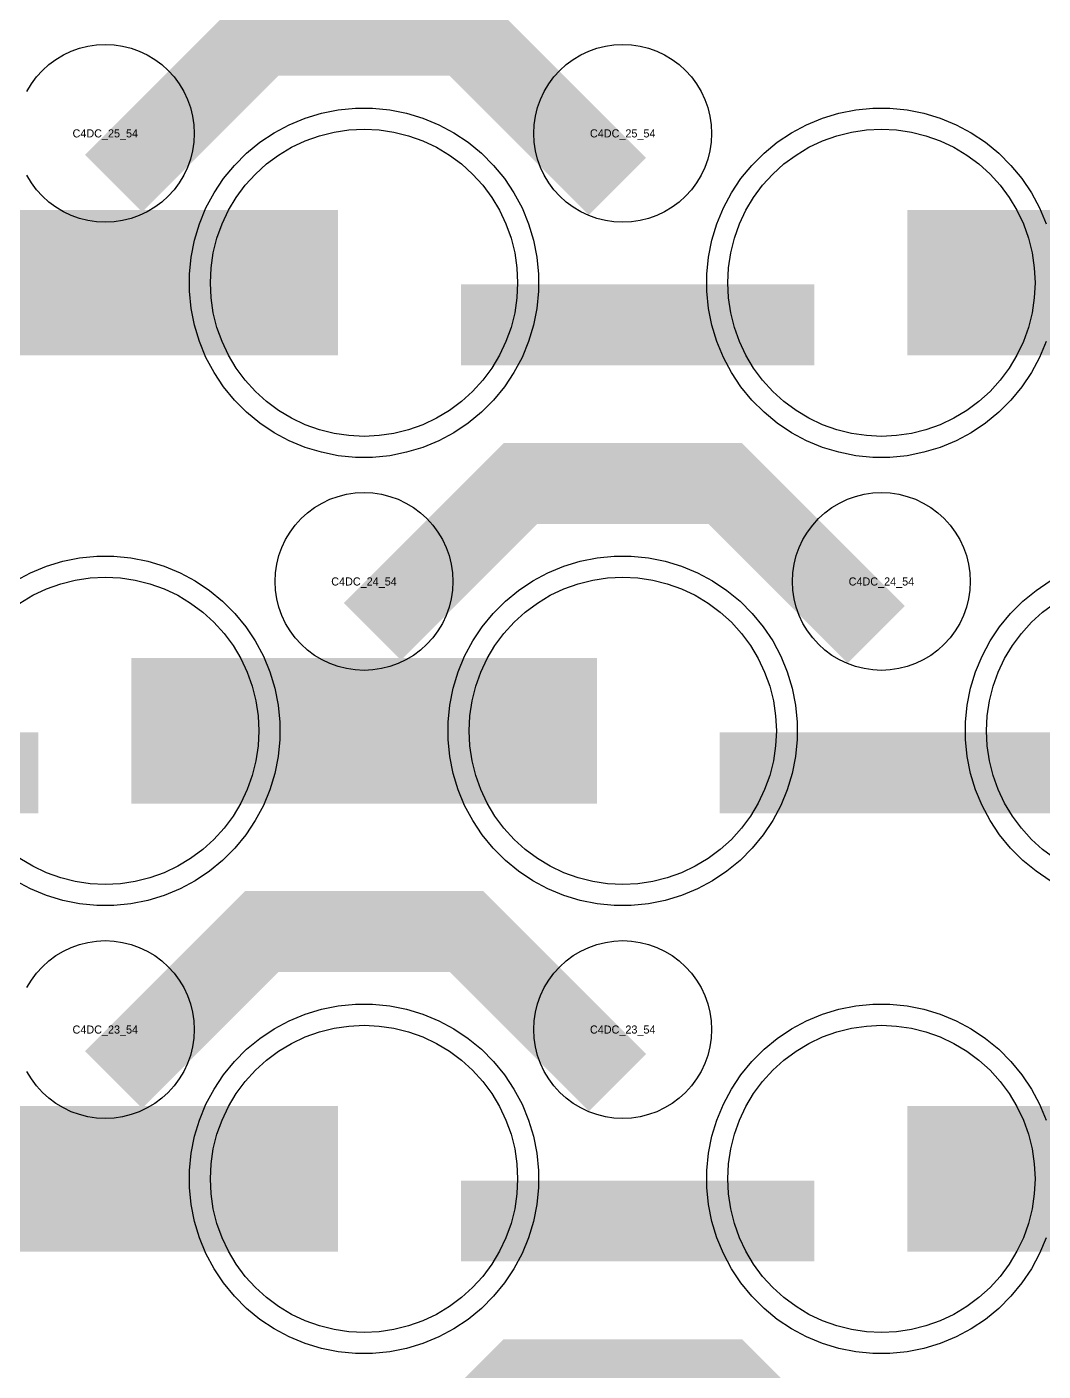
# Model space of a CAD drawing. Extents: x -11880 to 11880, y -14992 to 14992.
# Drawn here: x 5255.8 to 5570, y -11712 to -11296.3 of the extents above; entities that cross this region are included whole.
import ezdxf
from ezdxf.enums import TextEntityAlignment as Align

# ---------------------------------------------------------------- set-up
doc = ezdxf.new("R2010")
doc.units = 0
doc.header["$MEASUREMENT"] = 0
for name, color, linetype in [('GDS_775_DT_237', 138, 'CONTINUOUS'), ('RDL1_FS', 34, 'CONTINUOUS'), ('RDL_BS', 160, 'CONTINUOUS')]:
    doc.layers.add(name, color=color, linetype=linetype)

msp = doc.modelspace()

# ---------------------------------------------------------------- linework, layer by layer
at = {"layer": 'RDL1_FS'}
for points in [[(5360, -11422.969), (5355.343, -11422.74), (5350.732, -11422.056), (5346.209, -11420.924), (5341.819, -11419.352), (5337.605, -11417.36), (5333.605, -11414.962), (5329.86, -11412.184), (5326.406, -11409.054), (5323.276, -11405.6), (5320.498, -11401.855), (5318.1, -11397.855), (5316.108, -11393.641), (5314.536, -11389.251), (5313.404, -11384.728), (5312.72, -11380.117), (5312.491, -11375.46), (5312.72, -11370.803), (5313.404, -11366.192), (5314.536, -11361.669), (5316.108, -11357.279), (5318.1, -11353.065), (5320.498, -11349.065), (5323.276, -11345.32), (5326.406, -11341.866), (5329.86, -11338.736), (5333.605, -11335.958), (5337.605, -11333.56), (5341.819, -11331.568), (5346.209, -11329.996), (5350.732, -11328.864), (5355.343, -11328.18), (5360, -11327.951), (5364.657, -11328.18), (5369.268, -11328.864), (5373.791, -11329.996), (5378.181, -11331.568), (5382.395, -11333.56), (5386.395, -11335.958), (5390.14, -11338.736), (5393.594, -11341.866), (5396.724, -11345.32), (5399.502, -11349.065), (5401.9, -11353.065), (5403.892, -11357.279), (5405.464, -11361.669), (5406.596, -11366.192), (5407.28, -11370.803), (5407.509, -11375.46), (5407.28, -11380.117), (5406.596, -11384.728), (5405.464, -11389.251), (5403.892, -11393.641), (5401.9, -11397.855), (5399.502, -11401.855), (5396.724, -11405.6), (5393.594, -11409.054), (5390.14, -11412.184), (5386.395, -11414.962), (5382.395, -11417.36), (5378.181, -11419.352), (5373.791, -11420.924), (5369.268, -11422.056), (5364.657, -11422.74)], [(5520, -11422.969), (5515.343, -11422.74), (5510.732, -11422.056), (5506.209, -11420.924), (5501.819, -11419.352), (5497.605, -11417.36), (5493.605, -11414.962), (5489.86, -11412.184), (5486.406, -11409.054), (5483.276, -11405.6), (5480.498, -11401.855), (5478.1, -11397.855), (5476.108, -11393.641), (5474.536, -11389.251), (5473.404, -11384.728), (5472.72, -11380.117), (5472.491, -11375.46), (5472.72, -11370.803), (5473.404, -11366.192), (5474.536, -11361.669), (5476.108, -11357.279), (5478.1, -11353.065), (5480.498, -11349.065), (5483.276, -11345.32), (5486.406, -11341.866), (5489.86, -11338.736), (5493.605, -11335.958), (5497.605, -11333.56), (5501.819, -11331.568), (5506.209, -11329.996), (5510.732, -11328.864), (5515.343, -11328.18), (5520, -11327.951), (5524.657, -11328.18), (5529.268, -11328.864), (5533.791, -11329.996), (5538.181, -11331.568), (5542.395, -11333.56), (5546.395, -11335.958), (5550.14, -11338.736), (5553.594, -11341.866), (5556.724, -11345.32), (5559.502, -11349.065), (5561.9, -11353.065), (5563.892, -11357.279), (5565.464, -11361.669), (5566.596, -11366.192), (5567.28, -11370.803), (5567.509, -11375.46), (5567.28, -11380.117), (5566.596, -11384.728), (5565.464, -11389.251), (5563.892, -11393.641), (5561.9, -11397.855), (5559.502, -11401.855), (5556.724, -11405.6), (5553.594, -11409.054), (5550.14, -11412.184), (5546.395, -11414.962), (5542.395, -11417.36), (5538.181, -11419.352), (5533.791, -11420.924), (5529.268, -11422.056), (5524.657, -11422.74)]]:
    msp.add_lwpolyline(points, close=True, dxfattribs=at)
for points in [[(5208.002, -11375.46, 45, 45, 0), (5280.002, -11375.46, 45, 45, 0)], [(5280.002, -11375.46, 45, 45, 0), (5352.002, -11375.46, 45, 45, 0)], [(5528.002, -11375.46, 45, 45, 0), (5600.002, -11375.46, 45, 45, 0)]]:
    msp.add_lwpolyline(points, format="xyseb", dxfattribs=at)
at = {"layer": 'RDL1_FS', "color": 241, "true_color": 0xf7abae}
for points in [[(5253.605, -11474.523), (5257.605, -11472.125), (5261.819, -11470.133), (5266.209, -11468.561), (5270.732, -11467.429), (5275.343, -11466.745), (5280, -11466.516), (5284.657, -11466.745), (5289.268, -11467.429), (5293.791, -11468.561), (5298.181, -11470.133), (5302.395, -11472.125), (5306.395, -11474.523), (5310.14, -11477.301), (5313.594, -11480.431), (5316.724, -11483.885), (5319.502, -11487.63), (5321.9, -11491.63), (5323.892, -11495.844), (5325.464, -11500.234), (5326.596, -11504.757), (5327.28, -11509.368), (5327.509, -11514.025), (5327.28, -11518.682), (5326.596, -11523.293), (5325.464, -11527.816), (5323.892, -11532.206), (5321.9, -11536.42), (5319.502, -11540.42), (5316.724, -11544.165), (5313.594, -11547.619), (5310.14, -11550.749), (5306.395, -11553.527), (5302.395, -11555.925), (5298.181, -11557.917), (5293.791, -11559.489), (5289.268, -11560.621), (5284.657, -11561.305), (5280, -11561.534), (5275.343, -11561.305), (5270.732, -11560.621), (5266.209, -11559.489), (5261.819, -11557.917), (5257.605, -11555.925), (5253.605, -11553.527)], [(5573.605, -11553.527), (5569.86, -11550.749), (5566.406, -11547.619), (5563.276, -11544.165), (5560.498, -11540.42), (5558.1, -11536.42), (5556.108, -11532.206), (5554.536, -11527.816), (5553.404, -11523.293), (5552.72, -11518.682), (5552.491, -11514.025), (5552.72, -11509.368), (5553.404, -11504.757), (5554.536, -11500.234), (5556.108, -11495.844), (5558.1, -11491.63), (5560.498, -11487.63), (5563.276, -11483.885), (5566.406, -11480.431), (5569.86, -11477.301), (5573.605, -11474.523)]]:
    msp.add_lwpolyline(points, dxfattribs=at)
for points in [[(5440, -11561.534), (5435.343, -11561.305), (5430.732, -11560.621), (5426.209, -11559.489), (5421.819, -11557.917), (5417.605, -11555.925), (5413.605, -11553.527), (5409.86, -11550.749), (5406.406, -11547.619), (5403.276, -11544.165), (5400.498, -11540.42), (5398.1, -11536.42), (5396.108, -11532.206), (5394.536, -11527.816), (5393.404, -11523.293), (5392.72, -11518.682), (5392.491, -11514.025), (5392.72, -11509.368), (5393.404, -11504.757), (5394.536, -11500.234), (5396.108, -11495.844), (5398.1, -11491.63), (5400.498, -11487.63), (5403.276, -11483.885), (5406.406, -11480.431), (5409.86, -11477.301), (5413.605, -11474.523), (5417.605, -11472.125), (5421.819, -11470.133), (5426.209, -11468.561), (5430.732, -11467.429), (5435.343, -11466.745), (5440, -11466.516), (5444.657, -11466.745), (5449.268, -11467.429), (5453.791, -11468.561), (5458.181, -11470.133), (5462.395, -11472.125), (5466.395, -11474.523), (5470.14, -11477.301), (5473.594, -11480.431), (5476.724, -11483.885), (5479.502, -11487.63), (5481.9, -11491.63), (5483.892, -11495.844), (5485.464, -11500.234), (5486.596, -11504.757), (5487.28, -11509.368), (5487.509, -11514.025), (5487.28, -11518.682), (5486.596, -11523.293), (5485.464, -11527.816), (5483.892, -11532.206), (5481.9, -11536.42), (5479.502, -11540.42), (5476.724, -11544.165), (5473.594, -11547.619), (5470.14, -11550.749), (5466.395, -11553.527), (5462.395, -11555.925), (5458.181, -11557.917), (5453.791, -11559.489), (5449.268, -11560.621), (5444.657, -11561.305)], [(5360, -11700.099), (5355.343, -11699.87), (5350.732, -11699.186), (5346.209, -11698.054), (5341.819, -11696.482), (5337.605, -11694.49), (5333.605, -11692.092), (5329.86, -11689.314), (5326.406, -11686.184), (5323.276, -11682.73), (5320.498, -11678.985), (5318.1, -11674.985), (5316.108, -11670.771), (5314.536, -11666.381), (5313.404, -11661.858), (5312.72, -11657.247), (5312.491, -11652.59), (5312.72, -11647.933), (5313.404, -11643.322), (5314.536, -11638.799), (5316.108, -11634.409), (5318.1, -11630.195), (5320.498, -11626.195), (5323.276, -11622.45), (5326.406, -11618.996), (5329.86, -11615.866), (5333.605, -11613.088), (5337.605, -11610.69), (5341.819, -11608.698), (5346.209, -11607.126), (5350.732, -11605.994), (5355.343, -11605.31), (5360, -11605.081), (5364.657, -11605.31), (5369.268, -11605.994), (5373.791, -11607.126), (5378.181, -11608.698), (5382.395, -11610.69), (5386.395, -11613.088), (5390.14, -11615.866), (5393.594, -11618.996), (5396.724, -11622.45), (5399.502, -11626.195), (5401.9, -11630.195), (5403.892, -11634.409), (5405.464, -11638.799), (5406.596, -11643.322), (5407.28, -11647.933), (5407.509, -11652.59), (5407.28, -11657.247), (5406.596, -11661.858), (5405.464, -11666.381), (5403.892, -11670.771), (5401.9, -11674.985), (5399.502, -11678.985), (5396.724, -11682.73), (5393.594, -11686.184), (5390.14, -11689.314), (5386.395, -11692.092), (5382.395, -11694.49), (5378.181, -11696.482), (5373.791, -11698.054), (5369.268, -11699.186), (5364.657, -11699.87)], [(5520, -11700.099), (5515.343, -11699.87), (5510.732, -11699.186), (5506.209, -11698.054), (5501.819, -11696.482), (5497.605, -11694.49), (5493.605, -11692.092), (5489.86, -11689.314), (5486.406, -11686.184), (5483.276, -11682.73), (5480.498, -11678.985), (5478.1, -11674.985), (5476.108, -11670.771), (5474.536, -11666.381), (5473.404, -11661.858), (5472.72, -11657.247), (5472.491, -11652.59), (5472.72, -11647.933), (5473.404, -11643.322), (5474.536, -11638.799), (5476.108, -11634.409), (5478.1, -11630.195), (5480.498, -11626.195), (5483.276, -11622.45), (5486.406, -11618.996), (5489.86, -11615.866), (5493.605, -11613.088), (5497.605, -11610.69), (5501.819, -11608.698), (5506.209, -11607.126), (5510.732, -11605.994), (5515.343, -11605.31), (5520, -11605.081), (5524.657, -11605.31), (5529.268, -11605.994), (5533.791, -11607.126), (5538.181, -11608.698), (5542.395, -11610.69), (5546.395, -11613.088), (5550.14, -11615.866), (5553.594, -11618.996), (5556.724, -11622.45), (5559.502, -11626.195), (5561.9, -11630.195), (5563.892, -11634.409), (5565.464, -11638.799), (5566.596, -11643.322), (5567.28, -11647.933), (5567.509, -11652.59), (5567.28, -11657.247), (5566.596, -11661.858), (5565.464, -11666.381), (5563.892, -11670.771), (5561.9, -11674.985), (5559.502, -11678.985), (5556.724, -11682.73), (5553.594, -11686.184), (5550.14, -11689.314), (5546.395, -11692.092), (5542.395, -11694.49), (5538.181, -11696.482), (5533.791, -11698.054), (5529.268, -11699.186), (5524.657, -11699.87)]]:
    msp.add_lwpolyline(points, close=True, dxfattribs=at)
for points in [[(5288.002, -11514.025, 45, 45, 0), (5360.002, -11514.025, 45, 45, 0)], [(5360.002, -11514.025, 45, 45, 0), (5432.002, -11514.025, 45, 45, 0)], [(5208.002, -11652.59, 45, 45, 0), (5280.002, -11652.59, 45, 45, 0)], [(5280.002, -11652.59, 45, 45, 0), (5352.002, -11652.59, 45, 45, 0)], [(5528.002, -11652.59, 45, 45, 0), (5600.002, -11652.59, 45, 45, 0)]]:
    msp.add_lwpolyline(points, format="xyseb", dxfattribs=at)
at = {"layer": 'RDL_BS'}
for points in [[(5282.562, -11344.774, 25, 25, 0), (5328.377, -11298.959, 25, 25, 0), (5361.93, -11298.959, 25, 25, 0)], [(5438.401, -11345.673, 25, 25, 0), (5391.687, -11298.959, 25, 25, 0), (5361.929, -11298.959, 25, 25, 0)], [(5390.016, -11388.473, 25, 25, 0), (5499.281, -11388.473, 25, 25, 0)], [(5362.562, -11483.339, 25, 25, 0), (5408.377, -11437.524, 25, 25, 0), (5441.93, -11437.524, 25, 25, 0)], [(5518.401, -11484.238, 25, 25, 0), (5471.687, -11437.524, 25, 25, 0), (5441.929, -11437.524, 25, 25, 0)], [(5282.562, -11621.904, 25, 25, 0), (5328.377, -11576.089, 25, 25, 0), (5361.93, -11576.089, 25, 25, 0)], [(5438.401, -11622.803, 25, 25, 0), (5391.687, -11576.089, 25, 25, 0), (5361.929, -11576.089, 25, 25, 0)], [(5362.562, -11760.469, 25, 25, 0), (5408.377, -11714.654, 25, 25, 0), (5441.93, -11714.654, 25, 25, 0)], [(5518.401, -11761.368, 25, 25, 0), (5471.687, -11714.654, 25, 25, 0), (5441.929, -11714.654, 25, 25, 0)]]:
    msp.add_lwpolyline(points, format="xyseb", dxfattribs=at)
for points in [[(5255.75, -11316.316), (5257.143, -11313.992), (5258.746, -11311.829), (5260.558, -11309.83), (5262.557, -11308.018), (5264.72, -11306.415), (5267.044, -11305.022), (5269.481, -11303.87), (5272.016, -11302.963), (5274.635, -11302.306), (5277.307, -11301.91), (5280, -11301.778), (5282.693, -11301.91), (5285.365, -11302.306), (5287.984, -11302.963), (5290.519, -11303.87), (5292.956, -11305.022), (5295.28, -11306.415), (5297.443, -11308.018), (5299.442, -11309.83), (5301.254, -11311.829), (5302.857, -11313.992), (5304.25, -11316.316), (5305.402, -11318.753), (5306.309, -11321.288), (5306.966, -11323.907), (5307.362, -11326.579), (5307.494, -11329.272), (5307.362, -11331.965), (5306.966, -11334.637), (5306.309, -11337.256), (5305.402, -11339.791), (5304.25, -11342.228), (5302.857, -11344.552), (5301.254, -11346.715), (5299.442, -11348.714), (5297.443, -11350.526), (5295.28, -11352.129), (5292.956, -11353.522), (5290.519, -11354.674), (5287.984, -11355.581), (5285.365, -11356.238), (5282.693, -11356.634), (5280, -11356.766), (5277.307, -11356.634), (5274.635, -11356.238), (5272.016, -11355.581), (5269.481, -11354.674), (5267.044, -11353.522), (5264.72, -11352.129), (5262.557, -11350.526), (5260.558, -11348.714), (5258.746, -11346.715), (5257.143, -11344.552), (5255.75, -11342.228)], [(5570.906, -11393.665), (5568.875, -11398.575), (5566.383, -11403.237), (5563.436, -11407.651), (5560.074, -11411.752), (5556.292, -11415.534), (5552.191, -11418.896), (5547.777, -11421.843), (5543.115, -11424.335), (5538.205, -11426.366), (5533.165, -11427.897), (5527.938, -11428.943), (5522.644, -11429.46), (5517.356, -11429.46), (5512.062, -11428.943), (5506.835, -11427.897), (5501.795, -11426.366), (5496.885, -11424.335), (5492.223, -11421.843), (5487.809, -11418.896), (5483.708, -11415.534), (5479.926, -11411.752), (5476.564, -11407.651), (5473.617, -11403.237), (5471.125, -11398.575), (5469.094, -11393.665), (5467.563, -11388.625), (5466.517, -11383.398), (5466, -11378.104), (5466, -11372.816), (5466.517, -11367.522), (5467.563, -11362.295), (5469.094, -11357.255), (5471.125, -11352.345), (5473.617, -11347.683), (5476.564, -11343.269), (5479.926, -11339.168), (5483.708, -11335.386), (5487.809, -11332.024), (5492.223, -11329.077), (5496.885, -11326.585), (5501.795, -11324.554), (5506.835, -11323.023), (5512.062, -11321.977), (5517.356, -11321.46), (5522.644, -11321.46), (5527.938, -11321.977), (5533.165, -11323.023), (5538.205, -11324.554), (5543.115, -11326.585), (5547.777, -11329.077), (5552.191, -11332.024), (5556.292, -11335.386), (5560.074, -11339.168), (5563.436, -11343.269), (5566.383, -11347.683), (5568.875, -11352.345), (5570.906, -11357.255)], [(5255.75, -11593.446), (5257.143, -11591.122), (5258.746, -11588.959), (5260.558, -11586.96), (5262.557, -11585.148), (5264.72, -11583.545), (5267.044, -11582.152), (5269.481, -11581), (5272.016, -11580.093), (5274.635, -11579.436), (5277.307, -11579.04), (5280, -11578.908), (5282.693, -11579.04), (5285.365, -11579.436), (5287.984, -11580.093), (5290.519, -11581), (5292.956, -11582.152), (5295.28, -11583.545), (5297.443, -11585.148), (5299.442, -11586.96), (5301.254, -11588.959), (5302.857, -11591.122), (5304.25, -11593.446), (5305.402, -11595.883), (5306.309, -11598.418), (5306.966, -11601.037), (5307.362, -11603.709), (5307.494, -11606.402), (5307.362, -11609.095), (5306.966, -11611.767), (5306.309, -11614.386), (5305.402, -11616.921), (5304.25, -11619.358), (5302.857, -11621.682), (5301.254, -11623.845), (5299.442, -11625.844), (5297.443, -11627.656), (5295.28, -11629.259), (5292.956, -11630.652), (5290.519, -11631.804), (5287.984, -11632.711), (5285.365, -11633.368), (5282.693, -11633.764), (5280, -11633.896), (5277.307, -11633.764), (5274.635, -11633.368), (5272.016, -11632.711), (5269.481, -11631.804), (5267.044, -11630.652), (5264.72, -11629.259), (5262.557, -11627.656), (5260.558, -11625.844), (5258.746, -11623.845), (5257.143, -11621.682), (5255.75, -11619.358)]]:
    msp.add_lwpolyline(points, dxfattribs=at)
for points in [[(5440, -11356.766), (5437.307, -11356.634), (5434.635, -11356.238), (5432.016, -11355.581), (5429.481, -11354.674), (5427.044, -11353.522), (5424.72, -11352.129), (5422.557, -11350.526), (5420.558, -11348.714), (5418.746, -11346.715), (5417.143, -11344.552), (5415.75, -11342.228), (5414.598, -11339.791), (5413.691, -11337.256), (5413.034, -11334.637), (5412.638, -11331.965), (5412.506, -11329.272), (5412.638, -11326.579), (5413.034, -11323.907), (5413.691, -11321.288), (5414.598, -11318.753), (5415.75, -11316.316), (5417.143, -11313.992), (5418.746, -11311.829), (5420.558, -11309.83), (5422.557, -11308.018), (5424.72, -11306.415), (5427.044, -11305.022), (5429.481, -11303.87), (5432.016, -11302.963), (5434.635, -11302.306), (5437.307, -11301.91), (5440, -11301.778), (5442.693, -11301.91), (5445.365, -11302.306), (5447.984, -11302.963), (5450.519, -11303.87), (5452.956, -11305.022), (5455.28, -11306.415), (5457.443, -11308.018), (5459.442, -11309.83), (5461.254, -11311.829), (5462.857, -11313.992), (5464.25, -11316.316), (5465.402, -11318.753), (5466.309, -11321.288), (5466.966, -11323.907), (5467.362, -11326.579), (5467.494, -11329.272), (5467.362, -11331.965), (5466.966, -11334.637), (5466.309, -11337.256), (5465.402, -11339.791), (5464.25, -11342.228), (5462.857, -11344.552), (5461.254, -11346.715), (5459.442, -11348.714), (5457.443, -11350.526), (5455.28, -11352.129), (5452.956, -11353.522), (5450.519, -11354.674), (5447.984, -11355.581), (5445.365, -11356.238), (5442.693, -11356.634)], [(5357.356, -11429.46), (5352.062, -11428.943), (5346.835, -11427.897), (5341.795, -11426.366), (5336.885, -11424.335), (5332.223, -11421.843), (5327.809, -11418.896), (5323.708, -11415.534), (5319.926, -11411.752), (5316.564, -11407.651), (5313.617, -11403.237), (5311.125, -11398.575), (5309.094, -11393.665), (5307.563, -11388.625), (5306.517, -11383.398), (5306, -11378.104), (5306, -11372.816), (5306.517, -11367.522), (5307.563, -11362.295), (5309.094, -11357.255), (5311.125, -11352.345), (5313.617, -11347.683), (5316.564, -11343.269), (5319.926, -11339.168), (5323.708, -11335.386), (5327.809, -11332.024), (5332.223, -11329.077), (5336.885, -11326.585), (5341.795, -11324.554), (5346.835, -11323.023), (5352.062, -11321.977), (5357.356, -11321.46), (5362.644, -11321.46), (5367.938, -11321.977), (5373.165, -11323.023), (5378.205, -11324.554), (5383.115, -11326.585), (5387.777, -11329.077), (5392.191, -11332.024), (5396.292, -11335.386), (5400.074, -11339.168), (5403.436, -11343.269), (5406.383, -11347.683), (5408.875, -11352.345), (5410.906, -11357.255), (5412.437, -11362.295), (5413.483, -11367.522), (5414, -11372.816), (5414, -11378.104), (5413.483, -11383.398), (5412.437, -11388.625), (5410.906, -11393.665), (5408.875, -11398.575), (5406.383, -11403.237), (5403.436, -11407.651), (5400.074, -11411.752), (5396.292, -11415.534), (5392.191, -11418.896), (5387.777, -11421.843), (5383.115, -11424.335), (5378.205, -11426.366), (5373.165, -11427.897), (5367.938, -11428.943), (5362.644, -11429.46)], [(5360, -11495.331), (5357.307, -11495.199), (5354.635, -11494.803), (5352.016, -11494.146), (5349.481, -11493.239), (5347.044, -11492.087), (5344.72, -11490.694), (5342.557, -11489.091), (5340.558, -11487.279), (5338.746, -11485.28), (5337.143, -11483.117), (5335.75, -11480.793), (5334.598, -11478.356), (5333.691, -11475.821), (5333.034, -11473.202), (5332.638, -11470.53), (5332.506, -11467.837), (5332.638, -11465.144), (5333.034, -11462.472), (5333.691, -11459.853), (5334.598, -11457.318), (5335.75, -11454.881), (5337.143, -11452.557), (5338.746, -11450.394), (5340.558, -11448.395), (5342.557, -11446.583), (5344.72, -11444.98), (5347.044, -11443.587), (5349.481, -11442.435), (5352.016, -11441.528), (5354.635, -11440.871), (5357.307, -11440.475), (5360, -11440.343), (5362.693, -11440.475), (5365.365, -11440.871), (5367.984, -11441.528), (5370.519, -11442.435), (5372.956, -11443.587), (5375.28, -11444.98), (5377.443, -11446.583), (5379.442, -11448.395), (5381.254, -11450.394), (5382.857, -11452.557), (5384.25, -11454.881), (5385.402, -11457.318), (5386.309, -11459.853), (5386.966, -11462.472), (5387.362, -11465.144), (5387.494, -11467.837), (5387.362, -11470.53), (5386.966, -11473.202), (5386.309, -11475.821), (5385.402, -11478.356), (5384.25, -11480.793), (5382.857, -11483.117), (5381.254, -11485.28), (5379.442, -11487.279), (5377.443, -11489.091), (5375.28, -11490.694), (5372.956, -11492.087), (5370.519, -11493.239), (5367.984, -11494.146), (5365.365, -11494.803), (5362.693, -11495.199)], [(5520, -11495.331), (5517.307, -11495.199), (5514.635, -11494.803), (5512.016, -11494.146), (5509.481, -11493.239), (5507.044, -11492.087), (5504.72, -11490.694), (5502.557, -11489.091), (5500.558, -11487.279), (5498.746, -11485.28), (5497.143, -11483.117), (5495.75, -11480.793), (5494.598, -11478.356), (5493.691, -11475.821), (5493.034, -11473.202), (5492.638, -11470.53), (5492.506, -11467.837), (5492.638, -11465.144), (5493.034, -11462.472), (5493.691, -11459.853), (5494.598, -11457.318), (5495.75, -11454.881), (5497.143, -11452.557), (5498.746, -11450.394), (5500.558, -11448.395), (5502.557, -11446.583), (5504.72, -11444.98), (5507.044, -11443.587), (5509.481, -11442.435), (5512.016, -11441.528), (5514.635, -11440.871), (5517.307, -11440.475), (5520, -11440.343), (5522.693, -11440.475), (5525.365, -11440.871), (5527.984, -11441.528), (5530.519, -11442.435), (5532.956, -11443.587), (5535.28, -11444.98), (5537.443, -11446.583), (5539.442, -11448.395), (5541.254, -11450.394), (5542.857, -11452.557), (5544.25, -11454.881), (5545.402, -11457.318), (5546.309, -11459.853), (5546.966, -11462.472), (5547.362, -11465.144), (5547.494, -11467.837), (5547.362, -11470.53), (5546.966, -11473.202), (5546.309, -11475.821), (5545.402, -11478.356), (5544.25, -11480.793), (5542.857, -11483.117), (5541.254, -11485.28), (5539.442, -11487.279), (5537.443, -11489.091), (5535.28, -11490.694), (5532.956, -11492.087), (5530.519, -11493.239), (5527.984, -11494.146), (5525.365, -11494.803), (5522.693, -11495.199)], [(5440, -11633.896), (5437.307, -11633.764), (5434.635, -11633.368), (5432.016, -11632.711), (5429.481, -11631.804), (5427.044, -11630.652), (5424.72, -11629.259), (5422.557, -11627.656), (5420.558, -11625.844), (5418.746, -11623.845), (5417.143, -11621.682), (5415.75, -11619.358), (5414.598, -11616.921), (5413.691, -11614.386), (5413.034, -11611.767), (5412.638, -11609.095), (5412.506, -11606.402), (5412.638, -11603.709), (5413.034, -11601.037), (5413.691, -11598.418), (5414.598, -11595.883), (5415.75, -11593.446), (5417.143, -11591.122), (5418.746, -11588.959), (5420.558, -11586.96), (5422.557, -11585.148), (5424.72, -11583.545), (5427.044, -11582.152), (5429.481, -11581), (5432.016, -11580.093), (5434.635, -11579.436), (5437.307, -11579.04), (5440, -11578.908), (5442.693, -11579.04), (5445.365, -11579.436), (5447.984, -11580.093), (5450.519, -11581), (5452.956, -11582.152), (5455.28, -11583.545), (5457.443, -11585.148), (5459.442, -11586.96), (5461.254, -11588.959), (5462.857, -11591.122), (5464.25, -11593.446), (5465.402, -11595.883), (5466.309, -11598.418), (5466.966, -11601.037), (5467.362, -11603.709), (5467.494, -11606.402), (5467.362, -11609.095), (5466.966, -11611.767), (5466.309, -11614.386), (5465.402, -11616.921), (5464.25, -11619.358), (5462.857, -11621.682), (5461.254, -11623.845), (5459.442, -11625.844), (5457.443, -11627.656), (5455.28, -11629.259), (5452.956, -11630.652), (5450.519, -11631.804), (5447.984, -11632.711), (5445.365, -11633.368), (5442.693, -11633.764)]]:
    msp.add_lwpolyline(points, close=True, dxfattribs=at)
at = {"layer": 'RDL_BS', "color": 241, "true_color": 0xf7abae}
for points in [[(5252.223, -11467.642), (5256.885, -11465.15), (5261.795, -11463.119), (5266.835, -11461.588), (5272.062, -11460.542), (5277.356, -11460.025), (5282.644, -11460.025), (5287.938, -11460.542), (5293.165, -11461.588), (5298.205, -11463.119), (5303.115, -11465.15), (5307.777, -11467.642), (5312.191, -11470.589), (5316.292, -11473.951), (5320.074, -11477.733), (5323.436, -11481.834), (5326.383, -11486.248), (5328.875, -11490.91), (5330.906, -11495.82), (5332.437, -11500.86), (5333.483, -11506.087), (5334, -11511.381), (5334, -11516.669), (5333.483, -11521.963), (5332.437, -11527.19), (5330.906, -11532.23), (5328.875, -11537.14), (5326.383, -11541.802), (5323.436, -11546.216), (5320.074, -11550.317), (5316.292, -11554.099), (5312.191, -11557.461), (5307.777, -11560.408), (5303.115, -11562.9), (5298.205, -11564.931), (5293.165, -11566.462), (5287.938, -11567.508), (5282.644, -11568.025), (5277.356, -11568.025), (5272.062, -11567.508), (5266.835, -11566.462), (5261.795, -11564.931), (5256.885, -11562.9), (5252.223, -11560.408)], [(5572.223, -11560.408), (5567.809, -11557.461), (5563.708, -11554.099), (5559.926, -11550.317), (5556.564, -11546.216), (5553.617, -11541.802), (5551.125, -11537.14), (5549.094, -11532.23), (5547.563, -11527.19), (5546.517, -11521.963), (5546, -11516.669), (5546, -11511.381), (5546.517, -11506.087), (5547.563, -11500.86), (5549.094, -11495.82), (5551.125, -11490.91), (5553.617, -11486.248), (5556.564, -11481.834), (5559.926, -11477.733), (5563.708, -11473.951), (5567.809, -11470.589), (5572.223, -11467.642)], [(5570.906, -11670.795), (5568.875, -11675.705), (5566.383, -11680.367), (5563.436, -11684.781), (5560.074, -11688.882), (5556.292, -11692.664), (5552.191, -11696.026), (5547.777, -11698.973), (5543.115, -11701.465), (5538.205, -11703.496), (5533.165, -11705.027), (5527.938, -11706.073), (5522.644, -11706.59), (5517.356, -11706.59), (5512.062, -11706.073), (5506.835, -11705.027), (5501.795, -11703.496), (5496.885, -11701.465), (5492.223, -11698.973), (5487.809, -11696.026), (5483.708, -11692.664), (5479.926, -11688.882), (5476.564, -11684.781), (5473.617, -11680.367), (5471.125, -11675.705), (5469.094, -11670.795), (5467.563, -11665.755), (5466.517, -11660.528), (5466, -11655.234), (5466, -11649.946), (5466.517, -11644.652), (5467.563, -11639.425), (5469.094, -11634.385), (5471.125, -11629.475), (5473.617, -11624.813), (5476.564, -11620.399), (5479.926, -11616.298), (5483.708, -11612.516), (5487.809, -11609.154), (5492.223, -11606.207), (5496.885, -11603.715), (5501.795, -11601.684), (5506.835, -11600.153), (5512.062, -11599.107), (5517.356, -11598.59), (5522.644, -11598.59), (5527.938, -11599.107), (5533.165, -11600.153), (5538.205, -11601.684), (5543.115, -11603.715), (5547.777, -11606.207), (5552.191, -11609.154), (5556.292, -11612.516), (5560.074, -11616.298), (5563.436, -11620.399), (5566.383, -11624.813), (5568.875, -11629.475), (5570.906, -11634.385)]]:
    msp.add_lwpolyline(points, dxfattribs=at)
for points in [[(5437.356, -11568.025), (5432.062, -11567.508), (5426.835, -11566.462), (5421.795, -11564.931), (5416.885, -11562.9), (5412.223, -11560.408), (5407.809, -11557.461), (5403.708, -11554.099), (5399.926, -11550.317), (5396.564, -11546.216), (5393.617, -11541.802), (5391.125, -11537.14), (5389.094, -11532.23), (5387.563, -11527.19), (5386.517, -11521.963), (5386, -11516.669), (5386, -11511.381), (5386.517, -11506.087), (5387.563, -11500.86), (5389.094, -11495.82), (5391.125, -11490.91), (5393.617, -11486.248), (5396.564, -11481.834), (5399.926, -11477.733), (5403.708, -11473.951), (5407.809, -11470.589), (5412.223, -11467.642), (5416.885, -11465.15), (5421.795, -11463.119), (5426.835, -11461.588), (5432.062, -11460.542), (5437.356, -11460.025), (5442.644, -11460.025), (5447.938, -11460.542), (5453.165, -11461.588), (5458.205, -11463.119), (5463.115, -11465.15), (5467.777, -11467.642), (5472.191, -11470.589), (5476.292, -11473.951), (5480.074, -11477.733), (5483.436, -11481.834), (5486.383, -11486.248), (5488.875, -11490.91), (5490.906, -11495.82), (5492.437, -11500.86), (5493.483, -11506.087), (5494, -11511.381), (5494, -11516.669), (5493.483, -11521.963), (5492.437, -11527.19), (5490.906, -11532.23), (5488.875, -11537.14), (5486.383, -11541.802), (5483.436, -11546.216), (5480.074, -11550.317), (5476.292, -11554.099), (5472.191, -11557.461), (5467.777, -11560.408), (5463.115, -11562.9), (5458.205, -11564.931), (5453.165, -11566.462), (5447.938, -11567.508), (5442.644, -11568.025)], [(5357.356, -11706.59), (5352.062, -11706.073), (5346.835, -11705.027), (5341.795, -11703.496), (5336.885, -11701.465), (5332.223, -11698.973), (5327.809, -11696.026), (5323.708, -11692.664), (5319.926, -11688.882), (5316.564, -11684.781), (5313.617, -11680.367), (5311.125, -11675.705), (5309.094, -11670.795), (5307.563, -11665.755), (5306.517, -11660.528), (5306, -11655.234), (5306, -11649.946), (5306.517, -11644.652), (5307.563, -11639.425), (5309.094, -11634.385), (5311.125, -11629.475), (5313.617, -11624.813), (5316.564, -11620.399), (5319.926, -11616.298), (5323.708, -11612.516), (5327.809, -11609.154), (5332.223, -11606.207), (5336.885, -11603.715), (5341.795, -11601.684), (5346.835, -11600.153), (5352.062, -11599.107), (5357.356, -11598.59), (5362.644, -11598.59), (5367.938, -11599.107), (5373.165, -11600.153), (5378.205, -11601.684), (5383.115, -11603.715), (5387.777, -11606.207), (5392.191, -11609.154), (5396.292, -11612.516), (5400.074, -11616.298), (5403.436, -11620.399), (5406.383, -11624.813), (5408.875, -11629.475), (5410.906, -11634.385), (5412.437, -11639.425), (5413.483, -11644.652), (5414, -11649.946), (5414, -11655.234), (5413.483, -11660.528), (5412.437, -11665.755), (5410.906, -11670.795), (5408.875, -11675.705), (5406.383, -11680.367), (5403.436, -11684.781), (5400.074, -11688.882), (5396.292, -11692.664), (5392.191, -11696.026), (5387.777, -11698.973), (5383.115, -11701.465), (5378.205, -11703.496), (5373.165, -11705.027), (5367.938, -11706.073), (5362.644, -11706.59)]]:
    msp.add_lwpolyline(points, close=True, dxfattribs=at)
for points in [[(5150.016, -11527.038, 25, 25, 0), (5259.281, -11527.038, 25, 25, 0)], [(5470.016, -11527.038, 25, 25, 0), (5579.281, -11527.038, 25, 25, 0)], [(5390.016, -11665.603, 25, 25, 0), (5499.281, -11665.603, 25, 25, 0)]]:
    msp.add_lwpolyline(points, format="xyseb", dxfattribs=at)

# ---------------------------------------------------------------- texts
at = {"layer": 'GDS_775_DT_237'}
for s, p in [('C4DC_25_54', (5280, -11329.272)), ('C4DC_25_54', (5280, -11329.272)), ('C4DC_25_54', (5440, -11329.272)), ('C4DC_25_54', (5440, -11329.272)), ('C4DC_24_54', (5360, -11467.837)), ('C4DC_24_54', (5360, -11467.837)), ('C4DC_24_54', (5520, -11467.837)), ('C4DC_24_54', (5520, -11467.837)), ('C4DC_23_54', (5280, -11606.402)), ('C4DC_23_54', (5280, -11606.402)), ('C4DC_23_54', (5440, -11606.402)), ('C4DC_23_54', (5440, -11606.402))]:
    msp.add_text(s, height=2.5, dxfattribs=at).set_placement(p, align=Align.MIDDLE_CENTER)

doc.saveas('drawing.dxf')
